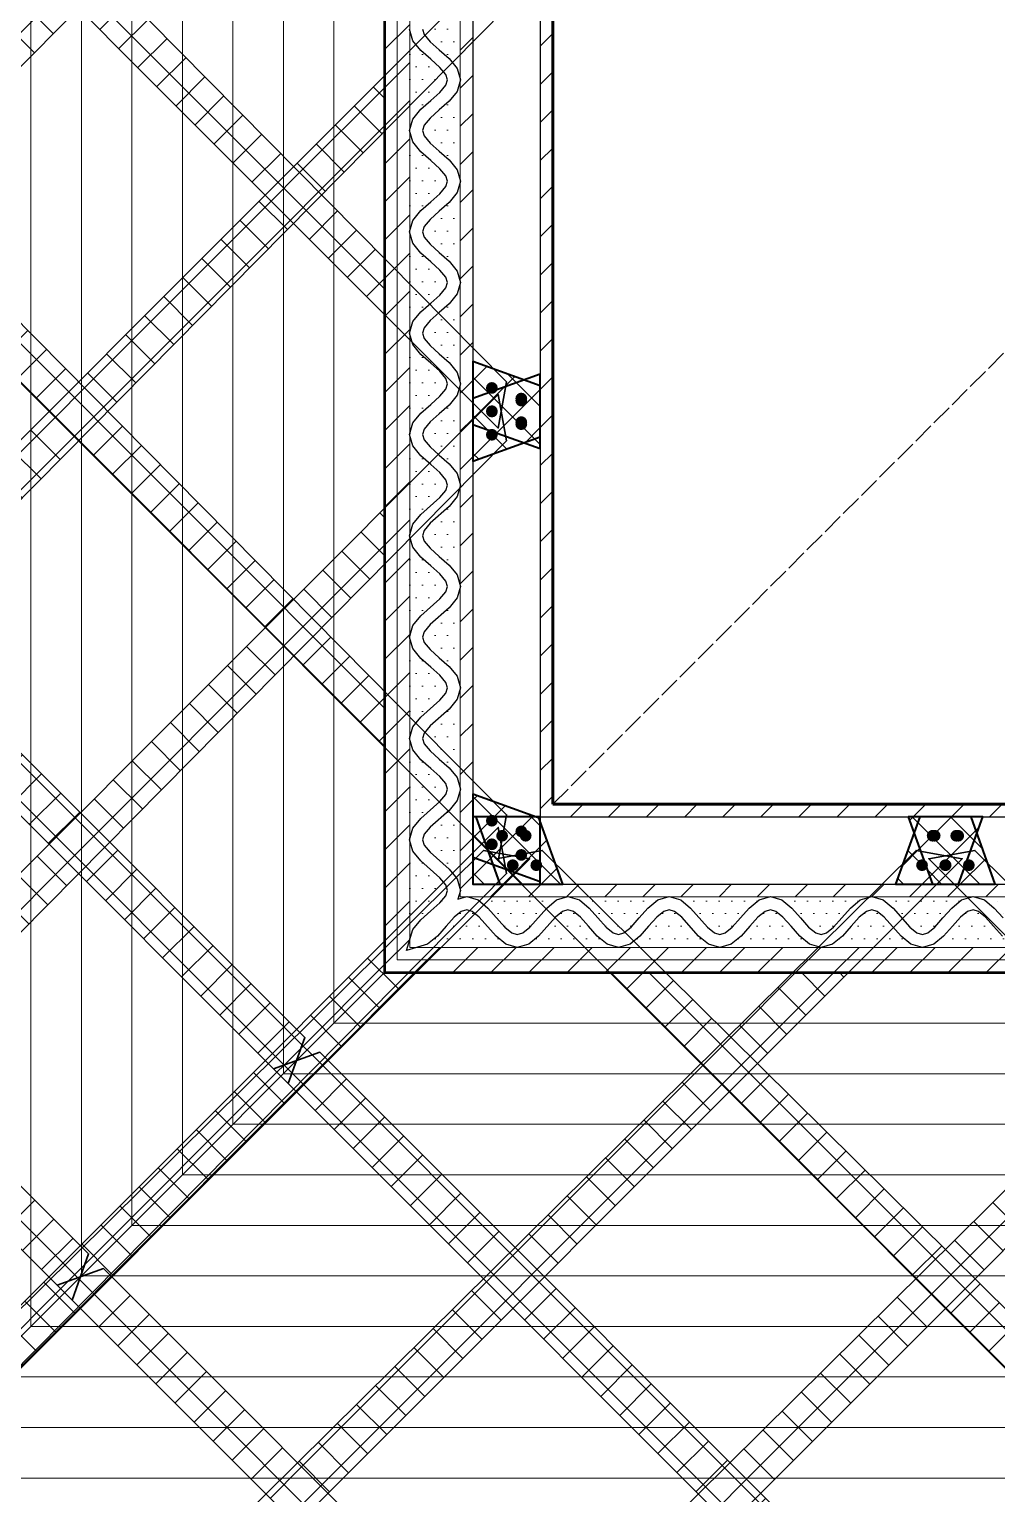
# Model space of a CAD drawing. Header units: millimetres. Extents: x -5750 to 7370, y -6735 to 6000.
# Drawn here: x -3755 to -882, y -4496 to -151 of the extents above; entities that cross this region are included whole.
import ezdxf

# ---------------------------------------------------------------- set-up
doc = ezdxf.new("R2010")
doc.units = ezdxf.units.MM
doc.linetypes.add('DASHED', pattern=[1.524, 1.27, -0.254])
for name, color, linetype, lineweight in [('HATCH-CAST', 7, 'CONTINUOUS', 9), ('HATCH-INSULATION', 7, 'Continuous', 9), ('HATCH-PRINTED', 7, 'CONTINUOUS', 9), ('HIDDEN-AXIS', 8, 'DASHED', 18), ('LINES', 7, 'CONTINUOUS', 25), ('OUTLINE-CUT', 7, 'CONTINUOUS', 50), ('OUTLINE-FINE', 7, 'CONTINUOUS', 25), ('PRINTED-BEAD', 7, 'CONTINUOUS', 25)]:
    doc.layers.add(name, color=color, linetype=linetype, lineweight=lineweight)

msp = doc.modelspace()

# ---------------------------------------------------------------- hatches: boundary and pattern name
at = {"layer": 'HATCH-CAST', "ltscale": 50}
h = msp.add_hatch(dxfattribs=at)
h.set_pattern_fill('ANSI37', scale=25.197)
h.paths.add_polyline_path([(5387.5, -5137.5), (-4887.5, -5137.5), (-4887.5, 5137.5), (5387.5, 5137.5)])
h.paths.add_polyline_path([(-4662.5, -1059.4), (-4662.5, -1509.4), (-4687.2, -1578), (-4662.5, -1602.7), (-4662.5, -2250.5), (-4687.2, -2275.2), (-4662.5, -2343.8), (-4662.5, -2793.8), (-4687.2, -2862.3), (-4662.5, -2887), (-4662.5, -3534.8), (-4687.2, -3559.5), (-4662.5, -3628.1), (-4662.5, -4078.1), (-4687.2, -4146.7), (-4662.5, -4171.4), (-4662.5, -4819.2), (-4687.2, -4843.9), (-4687.1, -4844.2), (-4731.1, -4887.8), (-4662.5, -4912.5), (-4637.8, -4981.1), (-4594.2, -4937.1), (-4593.9, -4937.2), (-4569.2, -4912.5), (-3921.4, -4912.5), (-3896.7, -4937.2), (-3828.1, -4912.5), (-3378.1, -4912.5), (-3309.5, -4937.2), (-3284.8, -4912.5), (-2637, -4912.5), (-2612.3, -4937.2), (-2543.8, -4912.5), (-2093.8, -4912.5), (-2025.2, -4937.2), (-2000.5, -4912.5), (-1352.7, -4912.5), (-1328, -4937.2), (-1259.4, -4912.5), (-809.4, -4912.5), (-740.8, -4937.2), (-716.1, -4912.5), (-68.3, -4912.5), (-43.6, -4937.2), (25, -4912.5), (475, -4912.5), (543.6, -4937.2), (568.3, -4912.5), (1216.1, -4912.5), (1240.8, -4937.2), (1309.4, -4912.5), (1759.4, -4912.5), (1828, -4937.2), (1852.7, -4912.5), (2500.5, -4912.5), (2525.2, -4937.2), (2593.8, -4912.5), (3043.8, -4912.5), (3112.3, -4937.2), (3137, -4912.5), (3784.8, -4912.5), (3809.5, -4937.2), (3878.1, -4912.5), (4328.1, -4912.5), (4396.7, -4937.2), (4421.4, -4912.5), (5069.2, -4912.5), (5093.9, -4937.2), (5094.2, -4937.1), (5137.8, -4981.1), (5162.5, -4912.5), (5231.1, -4887.8), (5187.1, -4844.2), (5187.2, -4843.9), (5162.5, -4819.2), (5162.5, -4171.4), (5187.2, -4146.7), (5162.5, -4078.1), (5162.5, -3628.1), (5187.2, -3559.5), (5162.5, -3534.8), (5162.5, -2887), (5187.2, -2862.3), (5162.5, -2793.8), (5162.5, -2343.8), (5187.2, -2275.2), (5162.5, -2250.5), (5162.5, -1602.7), (5187.2, -1578), (5162.5, -1509.4), (5162.5, -1059.4), (5187.2, -990.8), (5162.5, -966.1), (5162.5, -318.3), (5187.2, -293.6), (5162.5, -225), (5162.5, 225), (5187.2, 293.6), (5162.5, 318.3), (5162.5, 966.1), (5187.2, 990.8), (5162.5, 1059.4), (5162.5, 1509.4), (5187.2, 1578), (5162.5, 1602.7), (5162.5, 2250.5), (5187.2, 2275.2), (5162.5, 2343.8), (5162.5, 2793.8), (5187.2, 2862.3), (5162.5, 2887), (5162.5, 3534.8), (5187.2, 3559.5), (5162.5, 3628.1), (5162.5, 4078.1), (5187.2, 4146.7), (5162.5, 4171.4), (5162.5, 4819.2), (5187.2, 4843.9), (5187.1, 4844.2), (5231.1, 4887.8), (5162.5, 4912.5), (5137.8, 4981.1), (5094.2, 4937.1), (5093.9, 4937.2), (5069.2, 4912.5), (4421.4, 4912.5), (4396.7, 4937.2), (4328.1, 4912.5), (3878.1, 4912.5), (3809.5, 4937.2), (3784.8, 4912.5), (3137, 4912.5), (3112.3, 4937.2), (3043.8, 4912.5), (2593.8, 4912.5), (2525.2, 4937.2), (2500.5, 4912.5), (1852.7, 4912.5), (1828, 4937.2), (1759.4, 4912.5), (1309.4, 4912.5), (1240.8, 4937.2), (1216.1, 4912.5), (568.3, 4912.5), (543.6, 4937.2), (475, 4912.5), (25, 4912.5), (-43.6, 4937.2), (-68.3, 4912.5), (-716.1, 4912.5), (-740.8, 4937.2), (-809.4, 4912.5), (-1259.4, 4912.5), (-1328, 4937.2), (-1352.7, 4912.5), (-2000.5, 4912.5), (-2025.2, 4937.2), (-2093.8, 4912.5), (-2543.8, 4912.5), (-2612.3, 4937.2), (-2637, 4912.5), (-3284.8, 4912.5), (-3309.5, 4937.2), (-3378.1, 4912.5), (-3828.1, 4912.5), (-3896.7, 4937.2), (-3921.4, 4912.5), (-4569.2, 4912.5), (-4593.9, 4937.2), (-4594.2, 4937.1), (-4637.8, 4981.1), (-4662.5, 4912.5), (-4731.1, 4887.8), (-4687.1, 4844.2), (-4687.2, 4843.9), (-4662.5, 4819.2), (-4662.5, 4171.4), (-4687.2, 4146.7), (-4662.5, 4078.1), (-4662.5, 3628.1), (-4687.2, 3559.5), (-4662.5, 3534.8), (-4662.5, 2887), (-4687.2, 2862.3), (-4662.5, 2793.8), (-4662.5, 2343.8), (-4687.2, 2275.2), (-4662.5, 2250.5), (-4662.5, 1602.7), (-4687.2, 1578), (-4662.5, 1509.4), (-4662.5, 1059.4), (-4687.2, 990.8), (-4662.5, 966.1), (-4662.5, 318.3), (-4687.2, 293.6), (-4662.5, 225), (-4662.5, -225), (-4687.2, -293.6), (-4662.5, -318.3), (-4662.5, -966.1), (-4687.2, -990.8)])
h = msp.add_hatch(dxfattribs=at)
h.set_pattern_fill('ANSI37', scale=25.197)
h.paths.add_polyline_path([(-4247.4, -551), (-2700, 996.4), (-2700, 830.6), (-4157.2, -642.2)])
h = msp.add_hatch(dxfattribs=at)
h.set_pattern_fill('ANSI37', scale=25.197)
h.paths.add_polyline_path([(-3521.8, 0), (-2700, -830.6), (-2700, -996.4), (-3608.6, -87.8)])
h = msp.add_hatch(dxfattribs=at)
h.set_pattern_fill('ANSI37', scale=25.197)
h.paths.add_polyline_path([(-4637.8, -156.4), (-2700, -2115), (-2700, -2280.8), (-4687.2, -293.6)])
h = msp.add_hatch(dxfattribs=at)
h.set_pattern_fill('ANSI37', scale=25.197)
h.paths.add_polyline_path([(-2969.9, -557.8), (-2700, -288), (-2700, -453.7), (-2886.4, -642.2)])
h = msp.add_hatch(dxfattribs=at)
h.set_pattern_fill('ANSI37', scale=25.197)
h.paths.add_polyline_path([(-3521.8, -1284.4), (-3608.6, -1196.6), (-3054.2, -642.2), (-2969.9, -726.5)])
h = msp.add_hatch(dxfattribs=at)
h.set_pattern_fill('ANSI37', scale=25.197)
h.paths.add_polyline_path([(-2437.5, -1136.3), (-2237.5, -1208.3), (-2237.5, -1394.9), (-2437.5, -1322.9)])
h = msp.add_hatch(dxfattribs=at)
h.set_pattern_fill('ANSI37', scale=25.197)
h.paths.add_polyline_path([(-2237.5, -1208.3), (-2285.4, -1191.1), (-2237.5, -1173.8)])
h = msp.add_hatch(dxfattribs=at)
h.set_pattern_fill('ANSI37', scale=25.197)
h.paths.add_polyline_path([(-4154.6, -1924), (-4245.3, -1833.3), (-3696.4, -1284.4), (-3608.6, -1372.1)])
h = msp.add_hatch(dxfattribs=at)
h.set_pattern_fill('ANSI37', scale=25.197)
h.paths.add_polyline_path([(-2285.4, -1377.7), (-2437.5, -1432.4), (-2437.5, -1322.9)])
h = msp.add_hatch(dxfattribs=at)
h.set_pattern_fill('ANSI37', scale=25.197)
h.paths.add_polyline_path([(-2960.9, -3210.9), (-3029.5, -3235.6), (-4687.2, -1578), (-4637.8, -1440.8), (-2936.2, -3142.3)])
h = msp.add_hatch(dxfattribs=at)
h.set_pattern_fill('ANSI37', scale=25.197)
h.paths.add_polyline_path([(-2700, -1738.1), (-2886.4, -1926.6), (-2969.9, -1842.2), (-2700, -1572.3)])
h = msp.add_hatch(dxfattribs=at)
h.set_pattern_fill('ANSI37', scale=25.197)
h.paths.add_polyline_path([(-3054.2, -1926.6), (-2969.9, -2010.9), (-3515.9, -2562.7), (-3603.1, -2475.5)])
h = msp.add_hatch(dxfattribs=at)
h.set_pattern_fill('ANSI37', scale=25.197)
h.paths.add_polyline_path([(-2437.5, -2420.7), (-2252, -2487.5), (-2437.5, -2487.5)])
h = msp.add_hatch(dxfattribs=at)
h.set_pattern_fill('ANSI37', scale=25.197)
h.paths.add_polyline_path([(-2437.5, -2487.5), (-2237.5, -2487.5), (-2237.5, -2687.5), (-2437.5, -2687.5)])
h = msp.add_hatch(dxfattribs=at)
h.set_pattern_fill('ANSI37', scale=25.197)
h.paths.add_polyline_path([(-2237.5, -2679.3), (-2237.5, -2502), (-2170.7, -2687.5), (-2237.5, -2687.5)])
h = msp.add_hatch(dxfattribs=at)
h.set_pattern_fill('ANSI37', scale=25.197)
h.paths.add_polyline_path([(-886.3, -2687.5), (-1072.9, -2687.5), (-1144.9, -2487.5), (-958.3, -2487.5)])
h = msp.add_hatch(dxfattribs=at)
h.set_pattern_fill('ANSI37', scale=25.197)
h.paths.add_polyline_path([(-923.8, -2487.5), (-941.1, -2535.4), (-958.3, -2487.5)])
h = msp.add_hatch(dxfattribs=at)
h.set_pattern_fill('ANSI37', scale=25.197)
h.paths.add_polyline_path([(-1182.4, -2687.5), (-1127.7, -2535.4), (-1072.9, -2687.5)])
h = msp.add_hatch(dxfattribs=at)
h.set_pattern_fill('ANSI37', scale=25.197)
h.paths.add_polyline_path([(-3696.4, -2568.8), (-3608.6, -2656.5), (-4154.6, -3208.3), (-4245.3, -3117.6)])
h = msp.add_hatch(dxfattribs=at)
h.set_pattern_fill('ANSI37', scale=25.197)
h.paths.add_polyline_path([(-4687.2, -2862.3), (-4637.8, -2725.2), (-3578.4, -3784.5), (-3603.1, -3853.1), (-3671.7, -3877.8)])
h = msp.add_hatch(dxfattribs=at)
h.set_pattern_fill('ANSI37', scale=25.197)
h.paths.add_polyline_path([(-2960.9, -3117.6), (-2700, -2856.7), (-2700, -2950), (-2628.3, -2950), (-2877.1, -3201.5), (-2892.3, -3186.2), (-2960.9, -3210.9), (-2936.2, -3142.3)])
h = msp.add_hatch(dxfattribs=at)
h.set_pattern_fill('ANSI37', scale=25.197)
h.paths.add_polyline_path([(-2877.1, -3201.5), (-2628.3, -2950), (-2606.7, -2950), (-2867.6, -3210.9)])
h = msp.add_hatch(dxfattribs=at)
h.set_pattern_fill('ANSI37', scale=25.197)
h.paths.add_polyline_path([(-2030.8, -2950), (-1865, -2950), (93.6, -4887.8), (-43.6, -4937.2)])
h = msp.add_hatch(dxfattribs=at)
h.set_pattern_fill('ANSI37', scale=25.197)
h.paths.add_polyline_path([(-1488.1, -2950), (-1322.3, -2950), (-1592.2, -3219.9), (-1676.6, -3136.4)])
h = msp.add_hatch(dxfattribs=at)
h.set_pattern_fill('ANSI37', scale=25.197)
h.paths.add_polyline_path([(-2985.6, -3279.5), (-2969.9, -3295.3), (-3515.9, -3847.1), (-3534.5, -3828.4), (-3603.1, -3853.1), (-3578.4, -3784.5), (-3603.1, -3759.8), (-3054.2, -3210.9), (-3029.5, -3235.6)])
h = msp.add_hatch(dxfattribs=at)
h.set_pattern_fill('ANSI37', scale=25.197)
h.paths.add_polyline_path([(-3029.5, -3235.6), (-2892.3, -3186.2), (-1190.8, -4887.8), (-1328, -4937.2)])
h = msp.add_hatch(dxfattribs=at)
h.set_pattern_fill('ANSI37', scale=25.197)
h.paths.add_polyline_path([(-2312.7, -3765.9), (-1760.9, -3219.9), (-1676.6, -3304.2), (-2225.5, -3853.1)])
h = msp.add_hatch(dxfattribs=at)
h.set_pattern_fill('ANSI37', scale=25.197)
h.paths.add_polyline_path([(-1034.4, -3771.8), (-476.5, -3219.9), (-392.2, -3304.2), (-946.6, -3858.6)])
h = msp.add_hatch(dxfattribs=at)
h.set_pattern_fill('ANSI37', scale=25.197)
h.paths.add_polyline_path([(-3515.9, -3847.1), (-2969.9, -3295.3), (-2960.9, -3304.2), (-3509.8, -3853.1)])
h = msp.add_hatch(dxfattribs=at)
h.set_pattern_fill('ANSI37', scale=25.197)
h.paths.add_polyline_path([(-4220.6, -4426.7), (-4245.3, -4402), (-3696.4, -3853.1), (-3671.7, -3877.8), (-3627.8, -3921.7), (-3608.6, -3940.9), (-4154.6, -4492.7), (-4176.7, -4470.6), (-4245.3, -4495.3)])
h = msp.add_hatch(dxfattribs=at)
h.set_pattern_fill('ANSI37', scale=25.197)
h.paths.add_polyline_path([(-3671.7, -3877.8), (-3534.5, -3828.4), (-2475.2, -4887.8), (-2612.3, -4937.2)])
h = msp.add_hatch(dxfattribs=at)
h.set_pattern_fill('ANSI37', scale=25.197)
h.paths.add_polyline_path([(-2958.3, -4404.6), (-2406.5, -3858.6), (-2318.8, -3946.4), (-2867.6, -4495.3)])
h = msp.add_hatch(dxfattribs=at)
h.set_pattern_fill('ANSI37', scale=25.197)
h.paths.add_polyline_path([(-1674, -4404.6), (-1122.1, -3858.6), (-1034.4, -3946.4), (-1583.3, -4495.3)])
h = msp.add_hatch(dxfattribs=at)
h.set_pattern_fill('ANSI37', scale=25.197)
h.paths.add_polyline_path([(-4154.6, -4492.7), (-3608.6, -3940.9), (-3603.1, -3946.4), (-4152, -4495.3)])
at = {"layer": 'HATCH-INSULATION', "ltscale": 50}
h = msp.add_hatch(dxfattribs=at)
h.set_pattern_fill('DOTS', scale=23.622)
h.paths.add_polyline_path([(-2508.3, -63.1), (-2484.4, -34.1), (-2475, -2.8), (-2475, -297.9), (-2484.4, -266.6), (-2508.3, -237.5), (-2537.5, -211.5), (-2564.6, -187.4), (-2581.8, -166.4), (-2586.7, -150.3), (-2581.8, -134.3), (-2564.6, -113.2), (-2537.5, -89.2)])
h = msp.add_hatch(dxfattribs=at)
h.set_pattern_fill('DOTS', scale=23.622)
h.paths.add_polyline_path([(-2591.7, -387.8), (-2615.6, -416.9), (-2625, -448.2), (-2625, -153.1), (-2615.6, -184.4), (-2591.7, -213.5), (-2562.5, -239.5), (-2535.4, -263.6), (-2518.2, -284.6), (-2513.3, -300.7), (-2518.2, -316.7), (-2535.4, -337.7), (-2562.5, -361.8)])
h = msp.add_hatch(dxfattribs=at)
h.set_pattern_fill('DOTS', scale=23.622)
h.paths.add_polyline_path([(-2508.3, -363.8), (-2484.4, -334.7), (-2475, -303.4), (-2475, -598.6), (-2484.4, -567.3), (-2508.3, -538.2), (-2537.5, -512.2), (-2564.6, -488.1), (-2581.8, -467), (-2586.7, -451), (-2581.8, -434.9), (-2564.6, -413.9), (-2537.5, -389.8)])
h = msp.add_hatch(dxfattribs=at)
h.set_pattern_fill('DOTS', scale=23.622)
h.paths.add_polyline_path([(-2591.7, -688.5), (-2615.6, -717.6), (-2625, -748.9), (-2625, -453.7), (-2615.6, -485), (-2591.7, -514.1), (-2562.5, -540.2), (-2535.4, -564.2), (-2518.2, -585.3), (-2513.3, -601.3), (-2518.2, -617.4), (-2535.4, -638.4), (-2562.5, -662.5)])
h = msp.add_hatch(dxfattribs=at)
h.set_pattern_fill('DOTS', scale=23.622)
h.paths.add_polyline_path([(-2508.3, -664.5), (-2484.4, -635.4), (-2475, -604.1), (-2475, -899.2), (-2484.4, -867.9), (-2508.3, -838.8), (-2537.5, -812.8), (-2564.6, -788.7), (-2581.8, -767.7), (-2586.7, -751.6), (-2581.8, -735.6), (-2564.6, -714.6), (-2537.5, -690.5)])
h = msp.add_hatch(dxfattribs=at)
h.set_pattern_fill('DOTS', scale=23.622)
h.paths.add_polyline_path([(-2591.7, -989.2), (-2615.6, -1018.2), (-2625, -1049.5), (-2625, -754.4), (-2615.6, -785.7), (-2591.7, -814.8), (-2562.5, -840.8), (-2535.4, -864.9), (-2518.2, -885.9), (-2513.3, -902), (-2518.2, -918), (-2535.4, -939.1), (-2562.5, -963.1)])
h = msp.add_hatch(dxfattribs=at)
h.set_pattern_fill('DOTS', scale=23.622)
h.paths.add_polyline_path([(-2508.3, -965.1), (-2484.4, -936), (-2475, -904.7), (-2475, -1199.9), (-2484.4, -1168.6), (-2508.3, -1139.5), (-2537.5, -1113.5), (-2564.6, -1089.4), (-2581.8, -1068.4), (-2586.7, -1052.3), (-2581.8, -1036.2), (-2564.6, -1015.2), (-2537.5, -991.1)])
h = msp.add_hatch(dxfattribs=at)
h.set_pattern_fill('DOTS', scale=23.622)
h.paths.add_polyline_path([(-2591.7, -1289.8), (-2615.6, -1318.9), (-2625, -1350.2), (-2625, -1055.1), (-2615.6, -1086.4), (-2591.7, -1115.4), (-2562.5, -1141.5), (-2535.4, -1165.6), (-2518.2, -1186.6), (-2513.3, -1202.6), (-2518.2, -1218.7), (-2535.4, -1239.7), (-2562.5, -1263.8)])
h = msp.add_hatch(dxfattribs=at)
h.set_pattern_fill('DOTS', scale=23.622)
h.paths.add_polyline_path([(-2508.3, -1265.8), (-2484.4, -1236.7), (-2475, -1205.4), (-2475, -1500.5), (-2484.4, -1469.2), (-2508.3, -1440.1), (-2537.5, -1414.1), (-2564.6, -1390), (-2581.8, -1369), (-2586.7, -1353), (-2581.8, -1336.9), (-2564.6, -1315.9), (-2537.5, -1291.8)])
h = msp.add_hatch(dxfattribs=at)
h.set_pattern_fill('DOTS', scale=23.622)
h.paths.add_polyline_path([(-2625, -1355.7), (-2615.6, -1387), (-2591.7, -1416.1), (-2562.5, -1442.1), (-2535.4, -1466.2), (-2518.2, -1487.2), (-2513.3, -1503.3), (-2518.2, -1519.3), (-2535.4, -1540.4), (-2591.7, -1590.5), (-2615.6, -1619.6), (-2625, -1650.9)])
h = msp.add_hatch(dxfattribs=at)
h.set_pattern_fill('DOTS', scale=23.622)
h.paths.add_polyline_path([(-2475, -1801.2), (-2484.4, -1769.9), (-2508.3, -1740.8), (-2537.5, -1714.8), (-2564.6, -1690.7), (-2581.8, -1669.7), (-2586.7, -1653.6), (-2581.8, -1637.6), (-2564.6, -1616.5), (-2508.3, -1566.4), (-2484.4, -1537.3), (-2475, -1506)])
h = msp.add_hatch(dxfattribs=at)
h.set_pattern_fill('DOTS', scale=23.622)
h.paths.add_polyline_path([(-2625, -1656.4), (-2615.6, -1687.7), (-2591.7, -1716.8), (-2562.5, -1742.8), (-2535.4, -1766.9), (-2518.2, -1787.9), (-2513.3, -1803.9), (-2518.2, -1820), (-2535.4, -1841), (-2591.7, -1891.1), (-2615.6, -1920.2), (-2625, -1951.5)])
h = msp.add_hatch(dxfattribs=at)
h.set_pattern_fill('DOTS', scale=23.622)
h.paths.add_polyline_path([(-2475, -2101.8), (-2484.4, -2070.6), (-2508.3, -2041.5), (-2537.5, -2015.4), (-2564.6, -1991.4), (-2581.8, -1970.3), (-2586.7, -1954.3), (-2581.8, -1938.2), (-2564.6, -1917.2), (-2508.3, -1867.1), (-2484.4, -1838), (-2475, -1806.7)])
h = msp.add_hatch(dxfattribs=at)
h.set_pattern_fill('DOTS', scale=23.622)
h.paths.add_polyline_path([(-2625, -1957), (-2615.6, -1988.3), (-2591.7, -2017.4), (-2562.5, -2043.4), (-2535.4, -2067.5), (-2518.2, -2088.6), (-2513.3, -2104.6), (-2518.2, -2120.7), (-2535.4, -2141.7), (-2591.7, -2191.8), (-2615.6, -2220.9), (-2625, -2252.2)])
h = msp.add_hatch(dxfattribs=at)
h.set_pattern_fill('DOTS', scale=23.622)
h.paths.add_polyline_path([(-2475, -2402.5), (-2484.4, -2371.2), (-2508.3, -2342.1), (-2537.5, -2316.1), (-2564.6, -2292), (-2581.8, -2271), (-2586.7, -2254.9), (-2581.8, -2238.9), (-2564.6, -2217.9), (-2508.3, -2167.7), (-2484.4, -2138.7), (-2475, -2107.4)])
h = msp.add_hatch(dxfattribs=at)
h.set_pattern_fill('DOTS', scale=23.622)
h.paths.add_polyline_path([(-2625, -2257.7), (-2615.6, -2289), (-2591.7, -2318.1), (-2562.5, -2344.1), (-2535.4, -2368.2), (-2518.2, -2389.2), (-2513.3, -2405.3), (-2518.2, -2421.3), (-2535.4, -2442.3), (-2591.7, -2492.5), (-2615.6, -2521.5), (-2625, -2552.8)])
h = msp.add_hatch(dxfattribs=at)
h.set_pattern_fill('DOTS', scale=23.622)
h.paths.add_polyline_path([(-2564.6, -2592.7), (-2581.8, -2571.6), (-2586.7, -2555.6), (-2581.8, -2539.5), (-2564.6, -2518.5), (-2508.3, -2468.4), (-2484.4, -2439.3), (-2475, -2408), (-2475, -2703.2), (-2484.4, -2671.9), (-2508.3, -2642.8)])
h = msp.add_hatch(dxfattribs=at)
h.set_pattern_fill('DOTS', scale=23.622)
h.paths.add_polyline_path([(-2625, -2558.4), (-2615.6, -2589.6), (-2591.7, -2618.7), (-2535.4, -2668.8), (-2518.2, -2689.9), (-2513.3, -2705.9), (-2518.2, -2722), (-2535.4, -2743), (-2562.5, -2767.1), (-2591.7, -2793.1), (-2615.6, -2822.2), (-2625, -2853.5)])
h = msp.add_hatch(dxfattribs=at)
h.set_pattern_fill('DOTS', scale=23.622)
h.paths.add_polyline_path([(-2458.7, -2725), (-2482, -2732), (-2475, -2708.7), (-2475, -2725)])
h = msp.add_hatch(dxfattribs=at)
h.set_pattern_fill('DOTS', scale=23.622)
h.paths.add_polyline_path([(-2268.5, -2814.6), (-2289.5, -2831.8), (-2305.6, -2836.7), (-2321.6, -2831.8), (-2342.7, -2814.6), (-2392.8, -2758.3), (-2421.9, -2734.4), (-2453.2, -2725), (-2158, -2725), (-2189.3, -2734.4), (-2218.4, -2758.3)])
h = msp.add_hatch(dxfattribs=at)
h.set_pattern_fill('DOTS', scale=23.622)
h.paths.add_polyline_path([(-2092.1, -2758.3), (-2121.2, -2734.4), (-2152.5, -2725), (-1857.4, -2725), (-1888.7, -2734.4), (-1917.7, -2758.3), (-1943.8, -2787.5), (-1967.9, -2814.6), (-1988.9, -2831.8), (-2004.9, -2836.7), (-2021, -2831.8), (-2042, -2814.6), (-2066.1, -2787.5)])
h = msp.add_hatch(dxfattribs=at)
h.set_pattern_fill('DOTS', scale=23.622)
h.paths.add_polyline_path([(-1556.7, -2725), (-1588, -2734.4), (-1617.1, -2758.3), (-1643.1, -2787.5), (-1667.2, -2814.6), (-1688.2, -2831.8), (-1704.3, -2836.7), (-1720.3, -2831.8), (-1741.4, -2814.6), (-1791.5, -2758.3), (-1820.6, -2734.4), (-1851.8, -2725)])
h = msp.add_hatch(dxfattribs=at)
h.set_pattern_fill('DOTS', scale=23.622)
h.paths.add_polyline_path([(-1490.8, -2758.3), (-1519.9, -2734.4), (-1551.2, -2725), (-1256, -2725), (-1287.3, -2734.4), (-1316.4, -2758.3), (-1342.5, -2787.5), (-1366.5, -2814.6), (-1387.6, -2831.8), (-1403.6, -2836.7), (-1419.7, -2831.8), (-1440.7, -2814.6), (-1464.8, -2787.5)])
h = msp.add_hatch(dxfattribs=at)
h.set_pattern_fill('DOTS', scale=23.622)
h.paths.add_polyline_path([(-955.4, -2725), (-986.7, -2734.4), (-1015.8, -2758.3), (-1041.8, -2787.5), (-1065.9, -2814.6), (-1086.9, -2831.8), (-1103, -2836.7), (-1119, -2831.8), (-1140, -2814.6), (-1190.1, -2758.3), (-1219.2, -2734.4), (-1250.5, -2725)])
h = msp.add_hatch(dxfattribs=at)
h.set_pattern_fill('DOTS', scale=23.622)
h.paths.add_polyline_path([(-889.5, -2758.3), (-918.6, -2734.4), (-949.9, -2725), (-654.7, -2725), (-686, -2734.4), (-715.1, -2758.3), (-741.1, -2787.5), (-765.2, -2814.6), (-786.2, -2831.8), (-802.3, -2836.7), (-818.4, -2831.8), (-839.4, -2814.6), (-863.5, -2787.5)])
h = msp.add_hatch(dxfattribs=at)
h.set_pattern_fill('DOTS', scale=23.622)
h.paths.add_polyline_path([(-2603.5, -2875), (-2572.2, -2865.6), (-2543.1, -2841.7), (-2517.1, -2812.5), (-2493, -2785.4), (-2472, -2768.2), (-2455.9, -2763.3), (-2439.9, -2768.2), (-2418.8, -2785.4), (-2368.7, -2841.7), (-2339.6, -2865.6), (-2308.4, -2875)])
h = msp.add_hatch(dxfattribs=at)
h.set_pattern_fill('DOTS', scale=23.622)
h.paths.add_polyline_path([(-2302.8, -2875), (-2271.5, -2865.6), (-2242.5, -2841.7), (-2192.3, -2785.4), (-2171.3, -2768.2), (-2155.3, -2763.3), (-2139.2, -2768.2), (-2118.2, -2785.4), (-2094.1, -2812.5), (-2068.1, -2841.7), (-2039, -2865.6), (-2007.7, -2875)])
h = msp.add_hatch(dxfattribs=at)
h.set_pattern_fill('DOTS', scale=23.622)
h.paths.add_polyline_path([(-2002.2, -2875), (-1970.9, -2865.6), (-1941.8, -2841.7), (-1915.8, -2812.5), (-1891.7, -2785.4), (-1870.7, -2768.2), (-1854.6, -2763.3), (-1838.6, -2768.2), (-1817.5, -2785.4), (-1767.4, -2841.7), (-1738.3, -2865.6), (-1707, -2875)])
h = msp.add_hatch(dxfattribs=at)
h.set_pattern_fill('DOTS', scale=23.622)
h.paths.add_polyline_path([(-1466.8, -2841.7), (-1437.7, -2865.6), (-1406.4, -2875), (-1701.5, -2875), (-1670.2, -2865.6), (-1641.1, -2841.7), (-1615.1, -2812.5), (-1591, -2785.4), (-1570, -2768.2), (-1553.9, -2763.3), (-1537.9, -2768.2), (-1516.9, -2785.4), (-1492.8, -2812.5)])
h = msp.add_hatch(dxfattribs=at)
h.set_pattern_fill('DOTS', scale=23.622)
h.paths.add_polyline_path([(-1400.9, -2875), (-1369.6, -2865.6), (-1340.5, -2841.7), (-1314.5, -2812.5), (-1290.4, -2785.4), (-1269.3, -2768.2), (-1253.3, -2763.3), (-1237.2, -2768.2), (-1216.2, -2785.4), (-1166.1, -2841.7), (-1137, -2865.6), (-1105.7, -2875)])
h = msp.add_hatch(dxfattribs=at)
h.set_pattern_fill('DOTS', scale=23.622)
h.paths.add_polyline_path([(-865.4, -2841.7), (-836.4, -2865.6), (-805.1, -2875), (-1100.2, -2875), (-1068.9, -2865.6), (-1039.8, -2841.7), (-1013.8, -2812.5), (-989.7, -2785.4), (-968.7, -2768.2), (-952.6, -2763.3), (-936.6, -2768.2), (-915.6, -2785.4), (-891.5, -2812.5)])
at = {"layer": 'HATCH-PRINTED', "ltscale": 50}
h = msp.add_hatch(dxfattribs=at)
h.set_pattern_fill('ANSI31', scale=25.197)
h.paths.add_polyline_path([(3200, 2950), (3200, -2950), (-2700, -2950), (-2700, 2950)])
h.paths.add_polyline_path([(3125, 1049.5), (3125.8, 1052.3), (3125, 1055.1), (3125, 1350.2), (3125.8, 1353), (3125, 1355.7), (3125, 1650.9), (3125.8, 1653.6), (3125, 1656.4), (3125, 1951.5), (3125.8, 1954.3), (3125, 1957), (3125, 2252.2), (3125.8, 2254.9), (3125, 2257.7), (3125, 2552.8), (3125.8, 2555.6), (3125, 2558.4), (3125, 2853.5), (3134.3, 2884.3), (3103.5, 2875), (2808.4, 2875), (2805.6, 2875.8), (2802.8, 2875), (2507.7, 2875), (2504.9, 2875.8), (2502.2, 2875), (2207, 2875), (2204.3, 2875.8), (2201.5, 2875), (1906.4, 2875), (1903.6, 2875.8), (1900.9, 2875), (1605.7, 2875), (1603, 2875.8), (1600.2, 2875), (1305.1, 2875), (1302.3, 2875.8), (1299.5, 2875), (1004.4, 2875), (1001.6, 2875.8), (998.9, 2875), (703.7, 2875), (701, 2875.8), (698.2, 2875), (403.1, 2875), (400.3, 2875.8), (397.6, 2875), (102.4, 2875), (99.7, 2875.8), (96.9, 2875), (-198.2, 2875), (-201, 2875.8), (-203.7, 2875), (-498.9, 2875), (-501.6, 2875.8), (-504.4, 2875), (-799.5, 2875), (-802.3, 2875.8), (-805.1, 2875), (-1100.2, 2875), (-1103, 2875.8), (-1105.7, 2875), (-1400.9, 2875), (-1403.6, 2875.8), (-1406.4, 2875), (-1701.5, 2875), (-1704.3, 2875.8), (-1707, 2875), (-2002.2, 2875), (-2004.9, 2875.8), (-2007.7, 2875), (-2302.8, 2875), (-2305.6, 2875.8), (-2308.4, 2875), (-2603.5, 2875), (-2634.3, 2884.3), (-2625, 2853.5), (-2625, 2558.4), (-2625.8, 2555.6), (-2625, 2552.8), (-2625, 2257.7), (-2625.8, 2254.9), (-2625, 2252.2), (-2625, 1957), (-2625.8, 1954.3), (-2625, 1951.5), (-2625, 1656.4), (-2625.8, 1653.6), (-2625, 1650.9), (-2625, 1355.7), (-2625.8, 1353), (-2625, 1350.2), (-2625, 1055.1), (-2625.8, 1052.3), (-2625, 1049.5), (-2625, 754.4), (-2625.8, 751.6), (-2625, 748.9), (-2625, 453.7), (-2625.8, 451), (-2625, 448.2), (-2625, 153.1), (-2625.8, 150.3), (-2625, 147.6), (-2625, -147.6), (-2625.8, -150.3), (-2625, -153.1), (-2625, -448.2), (-2625.8, -451), (-2625, -453.7), (-2625, -748.9), (-2625.8, -751.6), (-2625, -754.4), (-2625, -1049.5), (-2625.8, -1052.3), (-2625, -1055.1), (-2625, -1350.2), (-2625.8, -1353), (-2625, -1355.7), (-2625, -1650.9), (-2625.8, -1653.6), (-2625, -1656.4), (-2625, -1951.5), (-2625.8, -1954.3), (-2625, -1957), (-2625, -2252.2), (-2625.8, -2254.9), (-2625, -2257.7), (-2625, -2552.8), (-2625.8, -2555.6), (-2625, -2558.4), (-2625, -2853.5), (-2634.3, -2884.3), (-2603.5, -2875), (-2308.4, -2875), (-2305.6, -2875.8), (-2302.8, -2875), (-2007.7, -2875), (-2004.9, -2875.8), (-2002.2, -2875), (-1707, -2875), (-1704.3, -2875.8), (-1701.5, -2875), (-1406.4, -2875), (-1403.6, -2875.8), (-1400.9, -2875), (-1105.7, -2875), (-1103, -2875.8), (-1100.2, -2875), (-805.1, -2875), (-802.3, -2875.8), (-799.5, -2875), (-504.4, -2875), (-501.6, -2875.8), (-498.9, -2875), (-203.7, -2875), (-201, -2875.8), (-198.2, -2875), (96.9, -2875), (99.7, -2875.8), (102.4, -2875), (397.6, -2875), (400.3, -2875.8), (403.1, -2875), (698.2, -2875), (701, -2875.8), (703.7, -2875), (998.9, -2875), (1001.6, -2875.8), (1004.4, -2875), (1299.5, -2875), (1302.3, -2875.8), (1305.1, -2875), (1600.2, -2875), (1603, -2875.8), (1605.7, -2875), (1900.9, -2875), (1903.6, -2875.8), (1906.4, -2875), (2201.5, -2875), (2204.3, -2875.8), (2207, -2875), (2502.2, -2875), (2504.9, -2875.8), (2507.7, -2875), (2802.8, -2875), (2805.6, -2875.8), (2808.4, -2875), (3103.5, -2875), (3134.3, -2884.3), (3125, -2853.5), (3125, -2558.4), (3125.8, -2555.6), (3125, -2552.8), (3125, -2257.7), (3125.8, -2254.9), (3125, -2252.2), (3125, -1957), (3125.8, -1954.3), (3125, -1951.5), (3125, -1656.4), (3125.8, -1653.6), (3125, -1650.9), (3125, -1355.7), (3125.8, -1353), (3125, -1350.2), (3125, -1055.1), (3125.8, -1052.3), (3125, -1049.5), (3125, -754.4), (3125.8, -751.6), (3125, -748.9), (3125, -453.7), (3125.8, -451), (3125, -448.2), (3125, -153.1), (3125.8, -150.3), (3125, -147.6), (3125, 147.6), (3125.8, 150.3), (3125, 153.1), (3125, 448.2), (3125.8, 451), (3125, 453.7), (3125, 748.9), (3125.8, 751.6), (3125, 754.4)])
h = msp.add_hatch(dxfattribs=at)
h.set_pattern_fill('ANSI31', scale=25.197)
h.paths.add_polyline_path([(-649.2, -2725), (-652, -2724.2), (-654.7, -2725), (-949.9, -2725), (-952.6, -2724.2), (-955.4, -2725), (-1250.5, -2725), (-1253.3, -2724.2), (-1256, -2725), (-1551.2, -2725), (-1553.9, -2724.2), (-1556.7, -2725), (-1851.8, -2725), (-1854.6, -2724.2), (-1857.4, -2725), (-2152.5, -2725), (-2155.3, -2724.2), (-2158, -2725), (-2453.2, -2725), (-2455.9, -2724.2), (-2458.7, -2725), (-2475, -2725), (-2475, -2708.7), (-2474.2, -2705.9), (-2475, -2703.2), (-2475, -2408), (-2474.2, -2405.3), (-2475, -2402.5), (-2475, -2107.4), (-2474.2, -2104.6), (-2475, -2101.8), (-2475, -1806.7), (-2474.2, -1803.9), (-2475, -1801.2), (-2475, -1506), (-2474.2, -1503.3), (-2475, -1500.5), (-2475, -1205.4), (-2474.2, -1202.6), (-2475, -1199.9), (-2475, -904.7), (-2474.2, -902), (-2475, -899.2), (-2475, -604.1), (-2474.2, -601.3), (-2475, -598.6), (-2475, -303.4), (-2474.2, -300.7), (-2475, -297.9), (-2475, -2.8), (-2474.2, 0), (-2475, 2.8), (-2475, 297.9), (-2474.2, 300.7), (-2475, 303.4), (-2475, 598.6), (-2474.2, 601.3), (-2475, 604.1), (-2475, 899.2), (-2474.2, 902), (-2475, 904.7), (-2475, 1199.9), (-2474.2, 1202.6), (-2475, 1205.4), (-2475, 1500.5), (-2474.2, 1503.3), (-2475, 1506), (-2475, 1801.2), (-2474.2, 1803.9), (-2475, 1806.7), (-2475, 2101.8), (-2474.2, 2104.6), (-2475, 2107.4), (-2475, 2402.5), (-2474.2, 2405.3), (-2475, 2408), (-2475, 2703.2), (-2474.2, 2705.9), (-2475, 2708.7), (-2475, 2725), (-2458.7, 2725), (-2455.9, 2724.2), (-2453.2, 2725), (-2158, 2725), (-2155.3, 2724.2), (-2152.5, 2725), (-1857.4, 2725), (-1854.6, 2724.2), (-1851.8, 2725), (-1556.7, 2725), (-1553.9, 2724.2), (-1551.2, 2725), (-1256, 2725), (-1253.3, 2724.2), (-1250.5, 2725), (-955.4, 2725), (-952.6, 2724.2), (-949.9, 2725), (-654.7, 2725), (-652, 2724.2), (-649.2, 2725), (-354.1, 2725), (-351.3, 2724.2), (-348.6, 2725), (-53.4, 2725), (-50.7, 2724.2), (-47.9, 2725), (247.2, 2725), (250, 2724.2), (252.8, 2725), (547.9, 2725), (550.7, 2724.2), (553.4, 2725), (848.6, 2725), (851.3, 2724.2), (854.1, 2725), (1149.2, 2725), (1152, 2724.2), (1154.7, 2725), (1449.9, 2725), (1452.6, 2724.2), (1455.4, 2725), (1750.5, 2725), (1753.3, 2724.2), (1756, 2725), (2051.2, 2725), (2053.9, 2724.2), (2056.7, 2725), (2351.8, 2725), (2354.6, 2724.2), (2357.4, 2725), (2652.5, 2725), (2655.3, 2724.2), (2658, 2725), (2953.2, 2725), (2955.9, 2724.2), (2958.7, 2725), (2975, 2725), (2975, 2708.7), (2974.2, 2705.9), (2975, 2703.2), (2975, 2408), (2974.2, 2405.3), (2975, 2402.5), (2975, 2107.4), (2974.2, 2104.6), (2975, 2101.8), (2975, 1806.7), (2974.2, 1803.9), (2975, 1801.2), (2975, 1506), (2974.2, 1503.3), (2975, 1500.5), (2975, 1205.4), (2974.2, 1202.6), (2975, 1199.9), (2975, 904.7), (2974.2, 902), (2975, 899.2), (2975, 604.1), (2974.2, 601.3), (2975, 598.6), (2975, 303.4), (2974.2, 300.7), (2975, 297.9), (2975, 2.8), (2974.2, 0), (2975, -2.8), (2975, -297.9), (2974.2, -300.7), (2975, -303.4), (2975, -598.6), (2974.2, -601.3), (2975, -604.1), (2975, -899.2), (2974.2, -902), (2975, -904.7), (2975, -1199.9), (2974.2, -1202.6), (2975, -1205.4), (2975, -1500.5), (2974.2, -1503.3), (2975, -1506), (2975, -1801.2), (2974.2, -1803.9), (2975, -1806.7), (2975, -2101.8), (2974.2, -2104.6), (2975, -2107.4), (2975, -2402.5), (2974.2, -2405.3), (2975, -2408), (2975, -2703.2), (2974.2, -2705.9), (2975, -2708.7), (2975, -2725), (2958.7, -2725), (2955.9, -2724.2), (2953.2, -2725), (2658, -2725), (2655.3, -2724.2), (2652.5, -2725), (2357.4, -2725), (2354.6, -2724.2), (2351.8, -2725), (2056.7, -2725), (2053.9, -2724.2), (2051.2, -2725), (1756, -2725), (1753.3, -2724.2), (1750.5, -2725), (1455.4, -2725), (1452.6, -2724.2), (1449.9, -2725), (1154.7, -2725), (1152, -2724.2), (1149.2, -2725), (854.1, -2725), (851.3, -2724.2), (848.6, -2725), (553.4, -2725), (550.7, -2724.2), (547.9, -2725), (252.8, -2725), (250, -2724.2), (247.2, -2725), (-47.9, -2725), (-50.7, -2724.2), (-53.4, -2725), (-348.6, -2725), (-351.3, -2724.2), (-354.1, -2725)])
h.paths.add_polyline_path([(288.5, 2687.5), (211.5, 2687.5), (102, 2687.5), (-886.3, 2687.5), (-995.8, 2687.5), (-1072.9, 2687.5), (-1182.4, 2687.5), (-2170.7, 2687.5), (-2237.5, 2687.5), (-2357.3, 2687.5), (-2437.5, 2687.5), (-2437.5, 2607.3), (-2437.5, 2487.5), (-2437.5, 2420.7), (-2437.5, 1432.4), (-2437.5, 1322.9), (-2437.5, 1245.8), (-2437.5, 1136.3), (-2437.5, 148), (-2437.5, 38.5), (-2437.5, -38.5), (-2437.5, -148), (-2437.5, -1136.3), (-2437.5, -1245.8), (-2437.5, -1322.9), (-2437.5, -1432.4), (-2437.5, -2420.7), (-2437.5, -2487.5), (-2437.5, -2607.3), (-2437.5, -2687.5), (-2357.3, -2687.5), (-2237.5, -2687.5), (-2170.7, -2687.5), (-1182.4, -2687.5), (-1072.9, -2687.5), (-995.8, -2687.5), (-886.3, -2687.5), (102, -2687.5), (211.5, -2687.5), (288.5, -2687.5), (398, -2687.5), (1386.3, -2687.5), (1495.8, -2687.5), (1572.9, -2687.5), (1682.4, -2687.5), (2670.7, -2687.5), (2737.5, -2687.5), (2857.3, -2687.5), (2937.5, -2687.5), (2937.5, -2607.3), (2937.5, -2487.5), (2937.5, -2420.7), (2937.5, -1432.4), (2937.5, -1322.9), (2937.5, -1245.8), (2937.5, -1136.3), (2937.5, -148), (2937.5, -38.5), (2937.5, 38.5), (2937.5, 148), (2937.5, 1136.3), (2937.5, 1245.8), (2937.5, 1322.9), (2937.5, 1432.4), (2937.5, 2420.7), (2937.5, 2487.5), (2937.5, 2607.3), (2937.5, 2687.5), (2857.3, 2687.5), (2737.5, 2687.5), (2670.7, 2687.5), (1682.4, 2687.5), (1572.9, 2687.5), (1495.8, 2687.5), (1386.3, 2687.5), (398, 2687.5)])
h = msp.add_hatch(dxfattribs=at)
h.set_pattern_fill('ANSI31', scale=25.197)
h.paths.add_polyline_path([(-923.8, -2487.5), (-958.3, -2487.5), (-1110.4, -2487.5), (-1144.9, -2487.5), (-2237.5, -2487.5), (-2237.5, -1394.9), (-2237.5, -1360.4), (-2237.5, -1208.3), (-2237.5, -1173.8), (-2237.5, -110.5), (-2237.5, -76), (-2237.5, 76), (-2237.5, 110.5), (-2237.5, 1173.8), (-2237.5, 1208.3), (-2237.5, 1360.4), (-2237.5, 1394.9), (-2237.5, 2487.5), (-1144.9, 2487.5), (-1110.4, 2487.5), (-958.3, 2487.5), (-923.8, 2487.5), (139.5, 2487.5), (174, 2487.5), (326, 2487.5), (360.5, 2487.5), (1423.8, 2487.5), (1458.3, 2487.5), (1610.4, 2487.5), (1644.9, 2487.5), (2737.5, 2487.5), (2737.5, 1394.9), (2737.5, 1360.4), (2737.5, 1208.3), (2737.5, 1173.8), (2737.5, 110.5), (2737.5, 76), (2737.5, -76), (2737.5, -110.5), (2737.5, -1173.8), (2737.5, -1208.3), (2737.5, -1360.4), (2737.5, -1394.9), (2737.5, -2487.5), (1644.9, -2487.5), (1610.4, -2487.5), (1458.3, -2487.5), (1423.8, -2487.5), (360.5, -2487.5), (326, -2487.5), (174, -2487.5), (139.5, -2487.5)])
h.paths.add_polyline_path([(2700, 2450), (-2200, 2450), (-2200, -2450), (2700, -2450)])
at = {"layer": 'LINES', "ltscale": 50}
h = msp.add_hatch(color=7, dxfattribs=at)
h.dxf.hatch_style = 1
edge = h.paths.add_edge_path()
edge.add_arc((-2381.2, -1214.9), 17.5, 0, 360)
h = msp.add_hatch(color=7, dxfattribs=at)
h.dxf.hatch_style = 1
edge = h.paths.add_edge_path()
edge.add_arc((-2293.8, -1246.4), 17.5, 0, 360)
h = msp.add_hatch(color=7, dxfattribs=at)
h.dxf.hatch_style = 1
edge = h.paths.add_edge_path()
edge.add_arc((-2293.8, -1252.4), 17.5, 0, 360)
h = msp.add_hatch(color=7, dxfattribs=at)
h.dxf.hatch_style = 1
edge = h.paths.add_edge_path()
edge.add_arc((-2381.2, -1283.9), 17.5, 0, 360)
h = msp.add_hatch(color=7, dxfattribs=at)
h.dxf.hatch_style = 1
edge = h.paths.add_edge_path()
edge.add_arc((-2381.2, -1284.9), 17.5, 0, 360)
h = msp.add_hatch(color=7, dxfattribs=at)
h.dxf.hatch_style = 1
edge = h.paths.add_edge_path()
edge.add_arc((-2293.8, -1316.4), 17.5, 0, 360)
h = msp.add_hatch(color=7, dxfattribs=at)
h.dxf.hatch_style = 1
edge = h.paths.add_edge_path()
edge.add_arc((-2381.2, -1353.9), 17.5, 0, 360)
h = msp.add_hatch(color=7, dxfattribs=at)
h.dxf.hatch_style = 1
edge = h.paths.add_edge_path()
edge.add_arc((-2293.8, -1322.4), 17.5, 0, 360)
h = msp.add_hatch(color=7, dxfattribs=at)
h.dxf.hatch_style = 1
edge = h.paths.add_edge_path()
edge.add_arc((-2381.2, -2499.2), 17.5, 0, 360)
h = msp.add_hatch(color=7, dxfattribs=at)
h.dxf.hatch_style = 1
edge = h.paths.add_edge_path()
edge.add_arc((-2293.8, -2530.8), 17.5, 0, 360)
h = msp.add_hatch(color=7, dxfattribs=at)
h.dxf.hatch_style = 1
edge = h.paths.add_edge_path()
edge.add_arc((-2381.2, -2569.2), 17.5, 0, 360)
h = msp.add_hatch(color=7, dxfattribs=at)
h.dxf.hatch_style = 1
edge = h.paths.add_edge_path()
edge.add_arc((-2350.8, -2543.8), 17.5, 0, 360)
h = msp.add_hatch(color=7, dxfattribs=at)
h.dxf.hatch_style = 1
edge = h.paths.add_edge_path()
edge.add_arc((-2280.8, -2543.8), 17.5, 0, 360)
h = msp.add_hatch(color=7, dxfattribs=at)
h.dxf.hatch_style = 1
edge = h.paths.add_edge_path()
edge.add_arc((-1072.4, -2543.8), 17.5, 0, 360)
h = msp.add_hatch(color=7, dxfattribs=at)
h.dxf.hatch_style = 1
edge = h.paths.add_edge_path()
edge.add_arc((-1066.4, -2543.8), 17.5, 0, 360)
h = msp.add_hatch(color=7, dxfattribs=at)
h.dxf.hatch_style = 1
edge = h.paths.add_edge_path()
edge.add_arc((-1002.4, -2543.8), 17.5, 0, 360)
h = msp.add_hatch(color=7, dxfattribs=at)
h.dxf.hatch_style = 1
edge = h.paths.add_edge_path()
edge.add_arc((-996.4, -2543.8), 17.5, 0, 360)
h = msp.add_hatch(color=7, dxfattribs=at)
h.dxf.hatch_style = 1
edge = h.paths.add_edge_path()
edge.add_arc((-2293.8, -2600.8), 17.5, 0, 360)
h = msp.add_hatch(color=7, dxfattribs=at)
h.dxf.hatch_style = 1
edge = h.paths.add_edge_path()
edge.add_arc((-2319.2, -2631.2), 17.5, 0, 360)
h = msp.add_hatch(color=7, dxfattribs=at)
h.dxf.hatch_style = 1
edge = h.paths.add_edge_path()
edge.add_arc((-2249.2, -2631.2), 17.5, 0, 360)
h = msp.add_hatch(color=7, dxfattribs=at)
h.dxf.hatch_style = 1
edge = h.paths.add_edge_path()
edge.add_arc((-1103.9, -2631.2), 17.5, 0, 360)
h = msp.add_hatch(color=7, dxfattribs=at)
h.dxf.hatch_style = 1
edge = h.paths.add_edge_path()
edge.add_arc((-1034.9, -2631.2), 17.5, 0, 360)
h = msp.add_hatch(color=7, dxfattribs=at)
h.dxf.hatch_style = 1
edge = h.paths.add_edge_path()
edge.add_arc((-1033.9, -2631.2), 17.5, 0, 360)
h = msp.add_hatch(color=7, dxfattribs=at)
h.dxf.hatch_style = 1
edge = h.paths.add_edge_path()
edge.add_arc((-964.9, -2631.2), 17.5, 0, 360)

# ---------------------------------------------------------------- linework, layer by layer
at = {"layer": 'HIDDEN-AXIS', "linetype": 'DASHED', "lineweight": 20, "ltscale": 50}
msp.add_lwpolyline([(-2200, -2450), (-250, -500)], dxfattribs=at)
at = {"layer": 'LINES', "lineweight": 35, "ltscale": 50}
msp.add_lwpolyline([(-5250, -5500), (-2700, -2950)], dxfattribs=at)
at = {"layer": 'OUTLINE-CUT', "lineweight": 50, "ltscale": 50}
msp.add_lwpolyline([(-2700, -2950), (3200, -2950), (3200, 2950), (-2700, 2950)], close=True, dxfattribs=at)
at = {"layer": 'OUTLINE-CUT', "lineweight": 60, "ltscale": 50}
msp.add_lwpolyline([(-2200, -2450), (2700, -2450), (2700, 2450), (-2200, 2450)], close=True, dxfattribs=at)
at = {"layer": 'OUTLINE-CUT', "lineweight": 40, "ltscale": 50}
for points in [[(-2237.5, -1208.3), (-2437.5, -1136.3), (-2437.5, -1322.9), (-2237.5, -1394.9)], [(-2237.5, -1173.8), (-2437.5, -1245.8), (-2437.5, -1432.4), (-2237.5, -1360.4)], [(-2237.5, -2492.7), (-2437.5, -2420.7), (-2437.5, -2607.3), (-2237.5, -2679.3)], [(-2237.5, -2487.5), (-2437.5, -2487.5), (-2437.5, -2687.5), (-2237.5, -2687.5)], [(-2429.3, -2487.5), (-2357.3, -2687.5), (-2170.7, -2687.5), (-2242.7, -2487.5)], [(-1110.4, -2487.5), (-1182.4, -2687.5), (-995.8, -2687.5), (-923.8, -2487.5)], [(-1144.9, -2487.5), (-1072.9, -2687.5), (-886.3, -2687.5), (-958.3, -2487.5)]]:
    msp.add_lwpolyline(points, close=True, dxfattribs=at)
at = {"layer": 'OUTLINE-FINE', "lineweight": 0, "ltscale": 50}
for points in [[(-4200, -4450), (4700, -4450), (4700, 4450), (-4200, 4450)], [(-4050, -4300), (4550, -4300), (4550, 4300), (-4050, 4300)], [(-3900, -4150), (4400, -4150), (4400, 4150), (-3900, 4150)], [(-3750, -4000), (4250, -4000), (4250, 4000), (-3750, 4000)], [(-3600, -3850), (4100, -3850), (4100, 3850), (-3600, 3850)], [(-3450, -3700), (3950, -3700), (3950, 3700), (-3450, 3700)], [(-3300, -3550), (3800, -3550), (3800, 3550), (-3300, 3550)], [(-3150, -3400), (3650, -3400), (3650, 3400), (-3150, 3400)], [(-3000, -3250), (3500, -3250), (3500, 3250), (-3000, 3250)], [(-2850, -3100), (3350, -3100), (3350, 3100), (-2850, 3100)]]:
    msp.add_lwpolyline(points, close=True, dxfattribs=at)
at = {"layer": 'OUTLINE-FINE', "lineweight": 9, "ltscale": 50}
msp.add_lwpolyline([(-2662.5, -2912.5), (3162.5, -2912.5), (3162.5, 2912.5), (-2662.5, 2912.5)], close=True, dxfattribs=at)
at = {"layer": 'OUTLINE-FINE', "lineweight": 20, "ltscale": 50}
for points in [[(-2625, -2875), (3125, -2875), (3125, 2875), (-2625, 2875)], [(-2475, -2725), (2975, -2725), (2975, 2725), (-2475, 2725)]]:
    msp.add_lwpolyline(points, close=True, dxfattribs=at)
at = {"layer": 'OUTLINE-FINE', "lineweight": 25, "ltscale": 50}
for points in [[(-2437.5, -2687.5), (2937.5, -2687.5), (2937.5, 2687.5), (-2437.5, 2687.5)], [(-2237.5, -2487.5), (2737.5, -2487.5), (2737.5, 2487.5), (-2237.5, 2487.5)]]:
    msp.add_lwpolyline(points, close=True, dxfattribs=at)
at = {"layer": 'OUTLINE-FINE', "lineweight": 30, "ltscale": 50}
for points in [[(-4687.2, -990.8), (-2362.2, 1334.2), (-2337.5, 1197), (-4637.8, -1128)], [(-4637.8, 1128), (-2337.5, -1197), (-2362.2, -1334.2), (-4687.2, 990.8)], [(-4687.2, -2275.2), (-2362.2, 49.8), (-2337.5, -87.3), (-4637.8, -2412.3)], [(-4637.8, -156.4), (-2337.5, -2481.4), (-2362.2, -2618.6), (-4687.2, -293.6)], [(-4687.2, -3559.5), (-2362.2, -1234.5), (-2337.5, -1371.7), (-4637.8, -3696.7)], [(-4637.8, -1440.8), (-2936.2, -3142.3), (-2985.6, -3279.5), (-4687.2, -1578)], [(-4687.2, -4843.9), (-2362.2, -2518.9), (-2337.5, -2656.1), (-4637.8, -4981.1)], [(-4731.1, -4887.8), (-2406.1, -2587.5), (-2268.9, -2612.2), (-4593.9, -4937.2)], [(-3446.7, -4887.8), (-1121.7, -2587.5), (-984.5, -2612.2), (-3309.5, -4937.2)], [(-43.6, -4937.2), (-2368.6, -2612.2), (-2231.4, -2587.5), (93.6, -4887.8)], [(-2162.3, -4887.8), (162.7, -2587.5), (299.8, -2612.2), (-2025.2, -4937.2)], [(1240.8, -4937.2), (-1084.2, -2612.2), (-947, -2587.5), (1378, -4887.8)], [(-4637.8, -2725.2), (-3578.4, -3784.5), (-3627.8, -3921.7), (-4687.2, -2862.3)], [(-1328, -4937.2), (-3029.5, -3235.6), (-2892.3, -3186.2), (-1190.8, -4887.8)], [(-2612.3, -4937.2), (-3671.7, -3877.8), (-3534.5, -3828.4), (-2475.2, -4887.8)]]:
    msp.add_lwpolyline(points, close=True, dxfattribs=at)
at = {"layer": 'PRINTED-BEAD', "lineweight": 25, "ltscale": 50}
for points in [[(-865.4, -2841.7), (-891.5, -2812.5), (-915.6, -2785.4), (-936.6, -2768.2), (-952.6, -2763.3), (-968.7, -2768.2), (-989.7, -2785.4), (-1013.8, -2812.5), (-1039.8, -2841.7), (-1068.9, -2865.6), (-1103, -2875.8), (-1137, -2865.6), (-1166.1, -2841.7), (-1216.2, -2785.4), (-1237.2, -2768.2), (-1253.3, -2763.3), (-1269.3, -2768.2), (-1290.4, -2785.4), (-1314.5, -2812.5), (-1340.5, -2841.7), (-1369.6, -2865.6), (-1403.6, -2875.8), (-1437.7, -2865.6), (-1466.8, -2841.7), (-1492.8, -2812.5), (-1516.9, -2785.4), (-1537.9, -2768.2), (-1553.9, -2763.3), (-1570, -2768.2), (-1591, -2785.4), (-1615.1, -2812.5), (-1641.1, -2841.7), (-1670.2, -2865.6), (-1704.3, -2875.8), (-1738.3, -2865.6), (-1767.4, -2841.7), (-1817.5, -2785.4), (-1838.6, -2768.2), (-1854.6, -2763.3), (-1870.7, -2768.2), (-1891.7, -2785.4), (-1915.8, -2812.5), (-1941.8, -2841.7), (-1970.9, -2865.6), (-2004.9, -2875.8), (-2039, -2865.6), (-2068.1, -2841.7), (-2094.1, -2812.5), (-2118.2, -2785.4), (-2139.2, -2768.2), (-2155.3, -2763.3), (-2171.3, -2768.2), (-2192.3, -2785.4), (-2242.5, -2841.7), (-2271.5, -2865.6), (-2305.6, -2875.8), (-2339.6, -2865.6), (-2368.7, -2841.7), (-2418.8, -2785.4), (-2439.9, -2768.2), (-2455.9, -2763.3), (-2472, -2768.2), (-2493, -2785.4), (-2517.1, -2812.5), (-2543.1, -2841.7), (-2572.2, -2865.6), (-2634.3, -2884.3), (-2615.6, -2822.2), (-2591.7, -2793.1), (-2562.5, -2767.1), (-2535.4, -2743), (-2518.2, -2722), (-2513.3, -2705.9), (-2518.2, -2689.9), (-2535.4, -2668.8), (-2591.7, -2618.7), (-2615.6, -2589.6), (-2625.8, -2555.6), (-2615.6, -2521.5), (-2591.7, -2492.5), (-2535.4, -2442.3), (-2518.2, -2421.3), (-2513.3, -2405.3), (-2518.2, -2389.2), (-2535.4, -2368.2), (-2562.5, -2344.1), (-2591.7, -2318.1), (-2615.6, -2289), (-2625.8, -2254.9), (-2615.6, -2220.9), (-2591.7, -2191.8), (-2535.4, -2141.7), (-2518.2, -2120.7), (-2513.3, -2104.6), (-2518.2, -2088.6), (-2535.4, -2067.5), (-2562.5, -2043.4), (-2591.7, -2017.4), (-2615.6, -1988.3), (-2625.8, -1954.3), (-2615.6, -1920.2), (-2591.7, -1891.1), (-2535.4, -1841), (-2518.2, -1820), (-2513.3, -1803.9), (-2518.2, -1787.9), (-2535.4, -1766.9), (-2562.5, -1742.8), (-2591.7, -1716.8), (-2615.6, -1687.7), (-2625.8, -1653.6), (-2615.6, -1619.6), (-2591.7, -1590.5), (-2535.4, -1540.4), (-2518.2, -1519.3), (-2513.3, -1503.3), (-2518.2, -1487.2), (-2535.4, -1466.2), (-2562.5, -1442.1), (-2591.7, -1416.1), (-2615.6, -1387), (-2625.8, -1353), (-2615.6, -1318.9), (-2591.7, -1289.8), (-2562.5, -1263.8), (-2535.4, -1239.7), (-2518.2, -1218.7), (-2513.3, -1202.6), (-2518.2, -1186.6), (-2535.4, -1165.6), (-2562.5, -1141.5), (-2591.7, -1115.4), (-2615.6, -1086.4), (-2625.8, -1052.3), (-2615.6, -1018.2), (-2591.7, -989.2), (-2562.5, -963.1), (-2535.4, -939.1), (-2518.2, -918), (-2513.3, -902), (-2518.2, -885.9), (-2535.4, -864.9), (-2562.5, -840.8), (-2591.7, -814.8), (-2615.6, -785.7), (-2625.8, -751.6), (-2615.6, -717.6), (-2591.7, -688.5), (-2562.5, -662.5), (-2535.4, -638.4), (-2518.2, -617.4), (-2513.3, -601.3), (-2518.2, -585.3), (-2535.4, -564.2), (-2562.5, -540.2), (-2591.7, -514.1), (-2615.6, -485), (-2625.8, -451), (-2615.6, -416.9), (-2591.7, -387.8), (-2562.5, -361.8), (-2535.4, -337.7), (-2518.2, -316.7), (-2513.3, -300.7), (-2518.2, -284.6), (-2535.4, -263.6), (-2562.5, -239.5), (-2591.7, -213.5), (-2615.6, -184.4), (-2625.8, -150.3)], [(-2586.7, -150.3), (-2581.8, -166.4), (-2564.6, -187.4), (-2537.5, -211.5), (-2508.3, -237.5), (-2484.4, -266.6), (-2474.2, -300.7), (-2484.4, -334.7), (-2508.3, -363.8), (-2537.5, -389.8), (-2564.6, -413.9), (-2581.8, -434.9), (-2586.7, -451), (-2581.8, -467), (-2564.6, -488.1), (-2537.5, -512.2), (-2508.3, -538.2), (-2484.4, -567.3), (-2474.2, -601.3), (-2484.4, -635.4), (-2508.3, -664.5), (-2537.5, -690.5), (-2564.6, -714.6), (-2581.8, -735.6), (-2586.7, -751.6), (-2581.8, -767.7), (-2564.6, -788.7), (-2537.5, -812.8), (-2508.3, -838.8), (-2484.4, -867.9), (-2474.2, -902), (-2484.4, -936), (-2508.3, -965.1), (-2537.5, -991.1), (-2564.6, -1015.2), (-2581.8, -1036.2), (-2586.7, -1052.3), (-2581.8, -1068.4), (-2564.6, -1089.4), (-2537.5, -1113.5), (-2508.3, -1139.5), (-2484.4, -1168.6), (-2474.2, -1202.6), (-2484.4, -1236.7), (-2508.3, -1265.8), (-2537.5, -1291.8), (-2564.6, -1315.9), (-2581.8, -1336.9), (-2586.7, -1353), (-2581.8, -1369), (-2564.6, -1390), (-2537.5, -1414.1), (-2508.3, -1440.1), (-2484.4, -1469.2), (-2474.2, -1503.3), (-2484.4, -1537.3), (-2508.3, -1566.4), (-2564.6, -1616.5), (-2581.8, -1637.6), (-2586.7, -1653.6), (-2581.8, -1669.7), (-2564.6, -1690.7), (-2537.5, -1714.8), (-2508.3, -1740.8), (-2484.4, -1769.9), (-2474.2, -1803.9), (-2484.4, -1838), (-2508.3, -1867.1), (-2564.6, -1917.2), (-2581.8, -1938.2), (-2586.7, -1954.3), (-2581.8, -1970.3), (-2564.6, -1991.4), (-2537.5, -2015.4), (-2508.3, -2041.5), (-2484.4, -2070.6), (-2474.2, -2104.6), (-2484.4, -2138.7), (-2508.3, -2167.7), (-2564.6, -2217.9), (-2581.8, -2238.9), (-2586.7, -2254.9), (-2581.8, -2271), (-2564.6, -2292), (-2537.5, -2316.1), (-2508.3, -2342.1), (-2484.4, -2371.2), (-2474.2, -2405.3), (-2484.4, -2439.3), (-2508.3, -2468.4), (-2564.6, -2518.5), (-2581.8, -2539.5), (-2586.7, -2555.6), (-2581.8, -2571.6), (-2564.6, -2592.7), (-2508.3, -2642.8), (-2484.4, -2671.9), (-2474.2, -2705.9), (-2482, -2732), (-2455.9, -2724.2), (-2421.9, -2734.4), (-2392.8, -2758.3), (-2342.7, -2814.6), (-2321.6, -2831.8), (-2305.6, -2836.7), (-2289.5, -2831.8), (-2268.5, -2814.6), (-2218.4, -2758.3), (-2189.3, -2734.4), (-2155.3, -2724.2), (-2121.2, -2734.4), (-2092.1, -2758.3), (-2066.1, -2787.5), (-2042, -2814.6), (-2021, -2831.8), (-2004.9, -2836.7), (-1988.9, -2831.8), (-1967.9, -2814.6), (-1943.8, -2787.5), (-1917.7, -2758.3), (-1888.7, -2734.4), (-1854.6, -2724.2), (-1820.6, -2734.4), (-1791.5, -2758.3), (-1741.4, -2814.6), (-1720.3, -2831.8), (-1704.3, -2836.7), (-1688.2, -2831.8), (-1667.2, -2814.6), (-1643.1, -2787.5), (-1617.1, -2758.3), (-1588, -2734.4), (-1553.9, -2724.2), (-1519.9, -2734.4), (-1490.8, -2758.3), (-1464.8, -2787.5), (-1440.7, -2814.6), (-1419.7, -2831.8), (-1403.6, -2836.7), (-1387.6, -2831.8), (-1366.5, -2814.6), (-1342.5, -2787.5), (-1316.4, -2758.3), (-1287.3, -2734.4), (-1253.3, -2724.2), (-1219.2, -2734.4), (-1190.1, -2758.3), (-1140, -2814.6), (-1119, -2831.8), (-1103, -2836.7), (-1086.9, -2831.8), (-1065.9, -2814.6), (-1041.8, -2787.5), (-1015.8, -2758.3), (-986.7, -2734.4), (-952.6, -2724.2), (-918.6, -2734.4), (-889.5, -2758.3), (-863.5, -2787.5)]]:
    msp.add_lwpolyline(points, dxfattribs=at)

doc.saveas('drawing.dxf')
